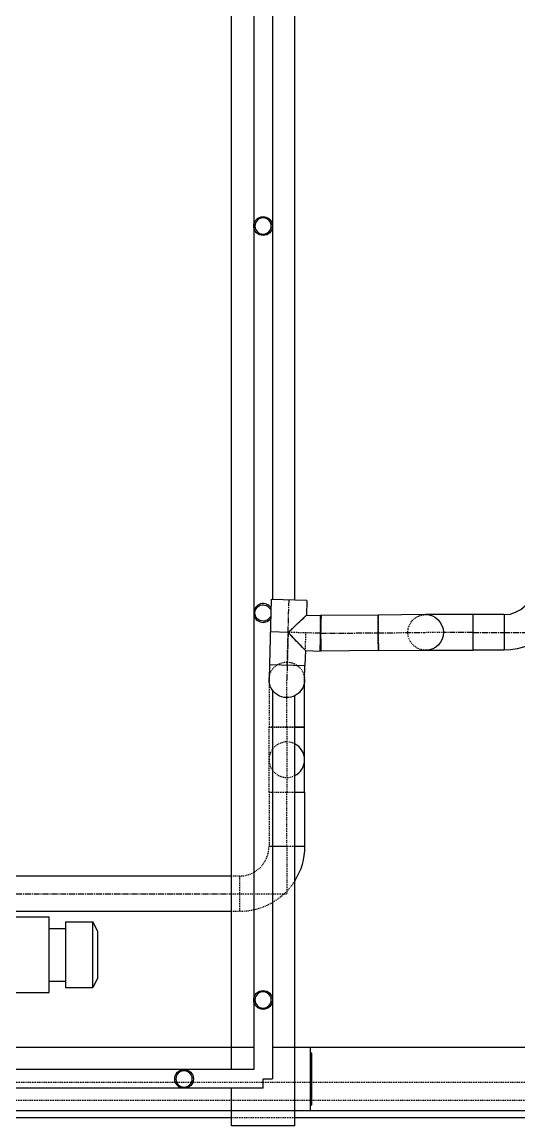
# Model space of a CAD drawing. Header units: inches. Extents: x -253 to 1500, y -183 to 1800.
# Drawn here: x 209.5 to 272.4, y -5.9 to 133.8 of the extents above; entities that cross this region are included whole.
import ezdxf

# ---------------------------------------------------------------- set-up
doc = ezdxf.new("R2010")
doc.units = ezdxf.units.IN
doc.header["$MEASUREMENT"] = 0
doc.linetypes.add('CENTER2', pattern=[1.125, 0.75, -0.125, 0.125, -0.125])
doc.linetypes.add('HIDDEN2', pattern=[0.1875, 0.125, -0.0625])
for name, color, linetype in [('Top (Plan) View-CENTER', 1, 'CENTER2'), ('Top (Plan) View-HIDDEN', 7, 'HIDDEN2'), ('Top (Plan) View-PIPING', 5, 'Continuous'), ('Top (Plan) View-STEEL', 9, 'Continuous')]:
    doc.layers.add(name, color=color, linetype=linetype)

# ---------------------------------------------------------------- blocks, each defined once
blk = doc.blocks.new('*U43')
at = {"layer": 'Top (Plan) View-STEEL', "color": 0, "linetype": 'ByBlock', "lineweight": -2}
for p, q in [((238.81, 1.19), (-34.81, 1.19)), ((240, -1.19), (240, 0)), ((240, -1.19), (-36, -1.19))]:
    blk.add_line(p, q, dxfattribs=at)
blk.add_circle((230, 0), 1.19, dxfattribs=at)
at = {"layer": 'Top (Plan) View-STEEL', "color": 0, "linetype": 'ByBlock', "lineweight": -2, "extrusion": (0, 0, -1)}
blk.add_circle((-230, 0), 1.03, dxfattribs=at)
blk = doc.blocks.new('*U66')
at = {"layer": 'Top (Plan) View-STEEL', "color": 0, "linetype": 'ByBlock', "lineweight": -2}
for p, q in [((204.29, 4.01), (238.81, 4.01)), ((241.19, 4.01), (245.95, 4.01)), ((245.95, 4.01), (245.95, -4.01)), ((208.4, -4.01), (245.95, -4.01))]:
    blk.add_line(p, q, dxfattribs=at)
blk = doc.blocks.new('*U161')
at = {"layer": 'Top (Plan) View-CENTER'}
for p, q in [((149.73, 23.44), (195.83, 23.44)), ((197.9, 23.44), (198.34, 23.44)), ((202.84, 23.44), (203.28, 23.44)), ((205.35, 23.44), (235.99, 23.44))]:
    blk.add_line(p, q, dxfattribs=at)
at = {"layer": 'Top (Plan) View-HIDDEN'}
for p, q in [((137.85, 23.44), (137.85, 25.69)), ((149.73, 25.69), (137.85, 25.69)), ((202.84, 25.69), (198.34, 25.69)), ((237, 25.69), (235.99, 25.69)), ((237, 25.69), (237, 23.44)), ((137.85, 21.19), (137.85, 23.44)), ((137.85, 23.44), (149.73, 23.44)), ((195.83, 23.44), (197.9, 23.44)), ((198.34, 23.44), (202.84, 23.44)), ((203.28, 23.44), (205.35, 23.44)), ((235.99, 23.44), (237, 23.44)), ((237, 23.44), (237, 21.19)), ((149.73, 21.19), (137.85, 21.19)), ((195.08, 21.19), (193.82, 21.19)), ((197.13, 21.19), (196.01, 21.19)), ((202.64, 21.19), (198.54, 21.19)), ((205.17, 21.19), (204.06, 21.19)), ((207.36, 21.19), (205.92, 21.19)), ((237, 21.19), (235.99, 21.19))]:
    blk.add_line(p, q, dxfattribs=at)
at = {"layer": 'Top (Plan) View-PIPING', "color": 0, "linetype": 'ByBlock', "lineweight": -2}
for p, q in [((198.34, 25.69), (149.73, 25.69)), ((235.99, 25.69), (202.84, 25.69)), ((193.82, 21.19), (149.73, 21.19)), ((196.01, 21.19), (195.08, 21.19)), ((198.54, 21.19), (197.13, 21.19)), ((204.06, 21.19), (202.64, 21.19)), ((205.92, 21.19), (205.17, 21.19)), ((235.99, 21.19), (207.36, 21.19))]:
    blk.add_line(p, q, dxfattribs=at)
blk = doc.blocks.new('*U209')
at = {"layer": 'Top (Plan) View-HIDDEN'}
for p, q in [((186, -2.69), (186, -0.44)), ((304.45, -0.44), (186, -0.44)), ((304.45, -0.44), (304.45, -2.69)), ((186, -4.94), (186, -2.69)), ((186, -2.69), (304.45, -2.69)), ((304.45, -2.69), (304.45, -4.01)), ((186.74, -4.94), (186, -4.94)), ((194.06, -4.94), (192.97, -4.94)), ((203.14, -4.94), (198.04, -4.94)), ((208.21, -4.94), (207.12, -4.94)), ((244.01, -4.94), (235.99, -4.94))]:
    blk.add_line(p, q, dxfattribs=at)
at = {"layer": 'Top (Plan) View-PIPING', "color": 0, "linetype": 'ByBlock', "lineweight": -2}
for p, q in [((304.45, -4.01), (304.45, -4.94)), ((192.97, -4.94), (186.74, -4.94)), ((198.04, -4.94), (194.06, -4.94)), ((207.12, -4.94), (203.14, -4.94)), ((235.99, -4.94), (208.21, -4.94)), ((304.45, -4.94), (244.01, -4.94))]:
    blk.add_line(p, q, dxfattribs=at)
blk = doc.blocks.new('*U225')
at = {"layer": 'Top (Plan) View-CENTER'}
blk.add_line((200.59, 21.73), (200.59, 9.73), dxfattribs=at)
at = {"layer": 'Top (Plan) View-HIDDEN'}
for p, q in [((200.59, 21.98), (200.59, 21.73)), ((200.59, 21.98), (201.42, 21.98)), ((201.42, 21.73), (201.42, 21.98)), ((201.63, 18.49), (202.1, 19.74)), ((201.63, 12.97), (202.1, 11.72)), ((200.59, 9.73), (200.59, 9.48)), ((200.59, 9.48), (201.42, 9.48)), ((201.42, 9.48), (201.42, 9.73))]:
    blk.add_line(p, q, dxfattribs=at)
at = {"layer": 'Top (Plan) View-PIPING', "color": 0, "linetype": 'ByBlock', "lineweight": -2}
for p, q in [((202.84, 21.73), (198.34, 21.73)), ((202.84, 21.73), (198.34, 21.73)), ((198.34, 21.73), (202.84, 21.73)), ((200.59, 15.73), (198.34, 21.73)), ((198.34, 21.73), (198.34, 21.73)), ((198.34, 21.73), (198.34, 21.73)), ((200.59, 21.58), (200.59, 9.88)), ((201.42, 9.82), (201.42, 21.63)), ((202.1, 19.74), (202.84, 21.73)), ((202.84, 21.73), (202.84, 21.73)), ((202.84, 21.73), (202.84, 21.73)), ((205.92, 21.98), (205.92, 9.48)), ((205.92, 21.98), (206.76, 21.98)), ((206.76, 9.48), (206.76, 21.98)), ((201.42, 19.74), (205.92, 19.74)), ((206.76, 20.52), (212.92, 20.52)), ((212.92, 10.94), (212.92, 20.52)), ((214.98, 19.9), (214.98, 11.56)), ((214.98, 19.9), (218.47, 19.9)), ((218.47, 11.56), (218.47, 19.9)), ((219.09, 18.65), (218.47, 19.9)), ((201.42, 18.49), (205.92, 18.49)), ((201.42, 17.95), (201.63, 18.49)), ((212.92, 19.06), (214.98, 19.06)), ((219.09, 12.81), (219.09, 18.65)), ((200.59, 15.73), (198.34, 9.73)), ((201.42, 16.56), (205.92, 16.56)), ((201.42, 14.9), (205.92, 14.9)), ((201.42, 13.51), (201.63, 12.97)), ((201.42, 12.97), (205.92, 12.97)), ((219.09, 12.81), (218.47, 11.56)), ((201.42, 11.72), (205.92, 11.72)), ((202.1, 11.72), (202.84, 9.73)), ((212.92, 12.4), (214.98, 12.4)), ((214.98, 11.56), (218.47, 11.56)), ((206.76, 10.94), (212.92, 10.94)), ((198.34, 9.73), (202.84, 9.73)), ((205.92, 9.48), (206.76, 9.48))]:
    blk.add_line(p, q, dxfattribs=at)
for points, knots in [([(201.42, 21.63), (201.3, 21.62), (201.16, 21.6), (200.88, 21.59), (200.73, 21.58), (200.59, 21.58)], [-0.8164834, -0.8164834, -0.8164834, -0.8164834, -0.4278699, -0.4278699, 0, 0, 0, 0]), ([(200.59, 9.88), (200.73, 9.88), (200.88, 9.87), (201.16, 9.85), (201.3, 9.84), (201.42, 9.82)], [6.9009509, 6.9009509, 6.9009509, 6.9009509, 7.3288208, 7.3288208, 7.7174342, 7.7174342, 7.7174342, 7.7174342])]:
    blk.add_open_spline(points, degree=3, knots=knots, dxfattribs=at)
blk = doc.blocks.new('*U232')
at = {"layer": 'Top (Plan) View-STEEL', "color": 0, "linetype": 'ByBlock', "lineweight": -2}
for p, q in [((246.15, 3.26), (245.95, 3.26)), ((246.15, -3.26), (246.15, 3.26)), ((245.95, -3.26), (246.15, -3.26))]:
    blk.add_line(p, q, dxfattribs=at)
blk = doc.blocks.new('*U235')
at = {"layer": 'Top (Plan) View-STEEL', "color": 0, "linetype": 'ByBlock', "lineweight": -2}
for p, q in [((244.01, 60.64), (244.01, 432)), ((235.99, 1.19), (235.99, 244)), ((244.01, -5.95), (244.01, 48.53)), ((235.99, -5.95), (235.99, -1.19)), ((244.01, -5.95), (235.99, -5.95))]:
    blk.add_line(p, q, dxfattribs=at)
blk = doc.blocks.new('*U237')
at = {"layer": 'Top (Plan) View-STEEL', "color": 0, "linetype": 'ByBlock', "lineweight": -2}
for p, q in [((245.95, 4.01), (321.75, 4.01)), ((245.95, -4.01), (306.75, -4.01))]:
    blk.add_line(p, q, dxfattribs=at)
blk = doc.blocks.new('*U238')
at = {"layer": 'Top (Plan) View-HIDDEN'}
for p, q in [((244.01, 29.44), (240.75, 29.44)), ((243, 29.44), (243, 23.44)), ((237, 25.69), (237, 21.19)), ((237, 23.44), (243, 23.44))]:
    blk.add_line(p, q, dxfattribs=at)
blk.add_arc((237, 29.44), 3.75, 270, 360, dxfattribs=at)
at = {"layer": 'Top (Plan) View-HIDDEN', "extrusion": (0, 0, -1)}
blk.add_arc((-237, 29.44), 8.25, 211.9355, 270, dxfattribs=at)
at = {"layer": 'Top (Plan) View-PIPING', "color": 0, "linetype": 'ByBlock', "lineweight": -2}
blk.add_line((245.25, 29.44), (244.01, 29.44), dxfattribs=at)
at = {"layer": 'Top (Plan) View-PIPING', "color": 0, "linetype": 'ByBlock', "lineweight": -2, "extrusion": (0, 0, -1)}
blk.add_arc((-237, 29.44), 8.25, 180, 211.9355, dxfattribs=at)
blk = doc.blocks.new('*U239')
at = {"layer": 'Top (Plan) View-STEEL', "color": 0, "linetype": 'ByBlock', "lineweight": -2}
for p, q in [((238.81, 216), (238.81, 1.19)), ((241.19, 216), (241.19, 60.71)), ((241.19, 49.21), (241.19, 0)), ((240, 0), (241.19, 0))]:
    blk.add_line(p, q, dxfattribs=at)
for centre in [(240, 108), (240, 10)]:
    blk.add_circle(centre, 1.19, dxfattribs=at)
at = {"layer": 'Top (Plan) View-STEEL', "color": 0, "linetype": 'ByBlock', "lineweight": -2, "extrusion": (0, 0, -1)}
for centre in [(-240, 108), (-240, 10)]:
    blk.add_circle(centre, 1.03, dxfattribs=at)
at = {"layer": 'Top (Plan) View-STEEL', "color": 0, "linetype": 'ByBlock', "lineweight": -2}
blk.add_arc((240, 59), 1.19, 32.7083, 324.191, dxfattribs=at)
at = {"layer": 'Top (Plan) View-STEEL', "color": 0, "linetype": 'ByBlock', "lineweight": -2, "extrusion": (0, 0, -1)}
blk.add_arc((-240, 59), 1.03, 199.8073, 163.2934, dxfattribs=at)
blk = doc.blocks.new('*U243')
at = {"layer": 'Top (Plan) View-HIDDEN'}
for p, q in [((240.75, 36.3), (243, 36.3)), ((240.75, 36.3), (240.75, 29.44)), ((243, 36.3), (244.01, 36.3)), ((243, 29.44), (243, 36.3)), ((243, 29.44), (240.75, 29.44)), ((244.01, 29.44), (243, 29.44))]:
    blk.add_line(p, q, dxfattribs=at)
at = {"layer": 'Top (Plan) View-PIPING', "color": 0, "linetype": 'ByBlock', "lineweight": -2}
for p, q in [((244.01, 36.3), (245.25, 36.3)), ((245.25, 36.3), (245.25, 29.44)), ((245.25, 29.44), (244.01, 29.44))]:
    blk.add_line(p, q, dxfattribs=at)
blk = doc.blocks.new('*U244')
at = {"layer": 'Top (Plan) View-HIDDEN'}
for p, q in [((244.01, 44.54), (240.75, 44.54)), ((240.75, 36.3), (240.75, 44.54)), ((243, 44.54), (243, 36.3)), ((240.75, 36.3), (244.01, 36.3))]:
    blk.add_line(p, q, dxfattribs=at)
for start, end in [(63.5748, 270), (270, 296.4252)]:
    blk.add_arc((243, 40.42), 2.25, start, end, dxfattribs=at)
at = {"layer": 'Top (Plan) View-PIPING', "color": 0, "linetype": 'ByBlock', "lineweight": -2}
for p, q in [((245.25, 44.54), (244.01, 44.54)), ((245.25, 36.3), (245.25, 44.54)), ((244.01, 36.3), (245.25, 36.3))]:
    blk.add_line(p, q, dxfattribs=at)
blk.add_arc((243, 40.42), 2.25, 296.4252, 63.5748, dxfattribs=at)
blk = doc.blocks.new('*U245')
at = {"layer": 'Top (Plan) View-HIDDEN'}
for p, q in [((240.75, 50.54), (240.75, 44.54)), ((243, 44.54), (243, 50.54)), ((245.25, 50.51), (245.25, 50.54)), ((240.75, 44.54), (243, 44.54)), ((243, 44.54), (244.01, 44.54))]:
    blk.add_line(p, q, dxfattribs=at)
at = {"layer": 'Top (Plan) View-PIPING', "color": 0, "linetype": 'ByBlock', "lineweight": -2}
for p, q in [((245.25, 44.54), (245.25, 50.51)), ((244.01, 44.54), (245.25, 44.54))]:
    blk.add_line(p, q, dxfattribs=at)
blk = doc.blocks.new('*U246')
at = {"layer": 'Top (Plan) View-CENTER'}
blk.add_line((243.05, 52.42), (243, 50.54), dxfattribs=at)
at = {"layer": 'Top (Plan) View-HIDDEN'}
for p, q in [((243.17, 56.54), (243.05, 52.42)), ((245.42, 56.48), (243.17, 56.54)), ((245.35, 54.23), (245.42, 56.48))]:
    blk.add_line(p, q, dxfattribs=at)
at = {"layer": 'Top (Plan) View-HIDDEN', "extrusion": (0, 0, -1)}
for start, end in [(1.5504, 91.5504), (91.5504, 181.5504)]:
    blk.add_arc((-243, 50.54), 2.25, start, end, dxfattribs=at)
at = {"layer": 'Top (Plan) View-PIPING', "color": 0, "linetype": 'ByBlock', "lineweight": -2}
for p, q in [((243.17, 56.54), (240.92, 56.6)), ((240.81, 52.48), (240.75, 50.6)), ((245.25, 50.48), (245.3, 52.36))]:
    blk.add_line(p, q, dxfattribs=at)
at = {"layer": 'Top (Plan) View-PIPING', "color": 0, "linetype": 'ByBlock', "lineweight": -2, "extrusion": (0, 0, -1)}
blk.add_arc((-243, 50.54), 2.25, 181.5504, 1.5504, dxfattribs=at)
blk = doc.blocks.new('*U247')
at = {"layer": 'Top (Plan) View-CENTER'}
for p, q in [((243.17, 56.54), (243.28, 60.66)), ((247.28, 56.43), (245.42, 56.48))]:
    blk.add_line(p, q, dxfattribs=at)
at = {"layer": 'Top (Plan) View-HIDDEN'}
for p, q in [((247.31, 58.68), (247.35, 58.68)), ((243.05, 52.42), (243.17, 56.54)), ((247.28, 56.43), (247.28, 56.43))]:
    blk.add_line(p, q, dxfattribs=at)
at = {"layer": 'Top (Plan) View-HIDDEN', "extrusion": (0, 0, -1)}
for major_axis, start_param, end_param in [((2.31, 2.19), -0.000037, 1.570759), ((-2.19, 2.31), 1.570834, 3.14163)]:
    blk.add_ellipse((243.17, 56.54), major_axis=major_axis, ratio=0.000038, start_param=start_param, end_param=end_param, dxfattribs=at)
at = {"layer": 'Top (Plan) View-HIDDEN'}
for start_param, end_param in [(0, 1.570799), (4.708157, 6.283185)]:
    blk.add_ellipse((247.28, 56.43), major_axis=(0.06, 2.25), ratio=0.000075, start_param=start_param, end_param=end_param, dxfattribs=at)
at = {"layer": 'Top (Plan) View-PIPING', "color": 0, "linetype": 'ByBlock', "lineweight": -2}
for p, q in [((241.03, 60.72), (240.81, 52.48)), ((245.53, 60.6), (241.03, 60.72)), ((245.53, 60.6), (245.48, 58.73)), ((245.48, 58.73), (247.31, 58.68)), ((245.35, 54.23), (245.3, 52.36)), ((245.35, 54.23), (247.22, 54.18)), ((240.81, 52.48), (245.3, 52.36))]:
    blk.add_line(p, q, dxfattribs=at)
at = {"layer": 'Top (Plan) View-PIPING', "color": 0, "linetype": 'ByBlock', "lineweight": -2, "extrusion": (0, 0, -1)}
for major_axis, start_param, end_param in [((2.31, 2.19), -1.570834, -0.000037), ((-2.19, 2.31), 3.14163, 4.712427)]:
    blk.add_ellipse((243.17, 56.54), major_axis=major_axis, ratio=0.000038, start_param=start_param, end_param=end_param, dxfattribs=at)
at = {"layer": 'Top (Plan) View-PIPING', "color": 0, "linetype": 'ByBlock', "lineweight": -2}
blk.add_ellipse((247.28, 56.43), major_axis=(0.06, 2.25), ratio=0.000075, start_param=1.570799, end_param=4.708157, dxfattribs=at)
blk = doc.blocks.new('*U248')
at = {"layer": 'Top (Plan) View-CENTER'}
blk.add_line((247.28, 56.43), (254.57, 56.49), dxfattribs=at)
at = {"layer": 'Top (Plan) View-HIDDEN'}
for p, q in [((247.31, 58.68), (247.27, 58.68)), ((254.57, 56.49), (254.57, 56.49))]:
    blk.add_line(p, q, dxfattribs=at)
at = {"layer": 'Top (Plan) View-HIDDEN', "extrusion": (0, 0, -1)}
blk.add_ellipse((254.57, 56.49), major_axis=(0.02, -2.25), ratio=0.000075, start_param=3.141593, end_param=6.283185, dxfattribs=at)
at = {"layer": 'Top (Plan) View-HIDDEN'}
blk.add_ellipse((247.28, 56.43), major_axis=(-0.02, 2.25), ratio=0.000075, start_param=3.141593, end_param=7.853982, dxfattribs=at)
at = {"layer": 'Top (Plan) View-PIPING', "color": 0, "linetype": 'ByBlock', "lineweight": -2}
for p, q in [((254.55, 58.74), (247.31, 58.68)), ((254.58, 54.24), (247.3, 54.18))]:
    blk.add_line(p, q, dxfattribs=at)
at = {"layer": 'Top (Plan) View-PIPING', "color": 0, "linetype": 'ByBlock', "lineweight": -2, "extrusion": (0, 0, -1)}
for start_param, end_param in [(1.570796, 3.141593), (0, 1.570796)]:
    blk.add_ellipse((254.57, 56.49), major_axis=(0.02, -2.25), ratio=0.000075, start_param=start_param, end_param=end_param, dxfattribs=at)
at = {"layer": 'Top (Plan) View-PIPING', "color": 0, "linetype": 'ByBlock', "lineweight": -2}
blk.add_ellipse((247.28, 56.43), major_axis=(-0.02, 2.25), ratio=0.000075, start_param=1.570796, end_param=3.141593, dxfattribs=at)
blk = doc.blocks.new('*U249')
at = {"layer": 'Top (Plan) View-CENTER'}
for p in [(254.57, 56.49), (260.57, 56.54)]:
    blk.add_line(p, (260.57, 56.54), dxfattribs=at)
at = {"layer": 'Top (Plan) View-HIDDEN', "extrusion": (0, 0, -1)}
for start_param, end_param in [(3.141593, 4.712389), (4.712389, 6.283185)]:
    blk.add_ellipse((254.57, 56.49), major_axis=(0.02, -2.25), ratio=0.000075, start_param=start_param, end_param=end_param, dxfattribs=at)
at = {"layer": 'Top (Plan) View-PIPING', "color": 0, "linetype": 'ByBlock', "lineweight": -2}
for p, q in [((260.55, 58.79), (254.55, 58.74)), ((254.58, 54.24), (260.58, 54.29))]:
    blk.add_line(p, q, dxfattribs=at)
at = {"layer": 'Top (Plan) View-PIPING', "color": 0, "linetype": 'ByBlock', "lineweight": -2, "extrusion": (0, 0, -1)}
blk.add_arc((-260.57, 56.54), 2.25, 89.5191, 269.5191, dxfattribs=at)
blk.add_ellipse((254.57, 56.49), major_axis=(0.02, -2.25), ratio=0.000075, start_param=0, end_param=3.141593, dxfattribs=at)
blk = doc.blocks.new('*U250')
at = {"layer": 'Top (Plan) View-HIDDEN', "extrusion": (0, 0, -1)}
blk.add_arc((-260.57, 56.54), 2.25, 269.5191, 89.5191, dxfattribs=at)
blk = doc.blocks.new('*U251')
at = {"layer": 'Top (Plan) View-CENTER'}
blk.add_line((266.57, 56.54), (262.82, 56.54), dxfattribs=at)
at = {"layer": 'Top (Plan) View-HIDDEN'}
for p, q in [((262.82, 56.54), (260.57, 56.54)), ((260.57, 54.29), (260.58, 54.29))]:
    blk.add_line(p, q, dxfattribs=at)
at = {"layer": 'Top (Plan) View-PIPING', "color": 0, "linetype": 'ByBlock', "lineweight": -2}
for p, q in [((266.57, 58.79), (260.57, 58.79)), ((266.57, 56.54), (266.57, 58.79)), ((266.57, 54.29), (266.57, 56.54)), ((260.58, 54.29), (266.57, 54.29))]:
    blk.add_line(p, q, dxfattribs=at)
blk = doc.blocks.new('*U252')
at = {"layer": 'Top (Plan) View-CENTER'}
blk.add_line((266.57, 56.54), (270.5, 56.54), dxfattribs=at)
at = {"layer": 'Top (Plan) View-PIPING', "color": 0, "linetype": 'ByBlock', "lineweight": -2}
for p, q in [((266.57, 56.54), (266.57, 58.79)), ((270.5, 58.79), (266.57, 58.79)), ((270.5, 58.79), (270.5, 56.54)), ((266.57, 54.29), (266.57, 56.54)), ((270.5, 56.54), (270.5, 54.29)), ((270.5, 54.29), (266.57, 54.29))]:
    blk.add_line(p, q, dxfattribs=at)
blk = doc.blocks.new('*U253')
at = {"layer": 'Top (Plan) View-CENTER'}
for p in [(276.5, 62.54), (270.5, 56.54)]:
    blk.add_line(p, (276.5, 56.54), dxfattribs=at)
at = {"layer": 'Top (Plan) View-PIPING', "color": 0, "linetype": 'ByBlock', "lineweight": -2}
for p, q in [((278.75, 62.54), (274.25, 62.54)), ((270.5, 58.79), (270.5, 54.29))]:
    blk.add_line(p, q, dxfattribs=at)
at = {"layer": 'Top (Plan) View-PIPING', "color": 0, "linetype": 'ByBlock', "lineweight": -2, "extrusion": (0, 0, -1)}
blk.add_arc((-270.5, 62.54), 8.25, 180, 270, dxfattribs=at)
at = {"layer": 'Top (Plan) View-PIPING', "color": 0, "linetype": 'ByBlock', "lineweight": -2}
blk.add_arc((270.5, 62.54), 3.75, 270, 360, dxfattribs=at)

msp = doc.modelspace()

# ---------------------------------------------------------------- block references
at = {"layer": 'Top (Plan) View-PIPING'}
for name in ['*U253', '*U247', '*U248', '*U249', '*U250', '*U251', '*U252', '*U246', '*U245', '*U244', '*U243', '*U238', '*U161', '*U225', '*U209']:
    msp.add_blockref(name, (0, 0), dxfattribs=at)
at = {"layer": 'Top (Plan) View-STEEL'}
for name in ['*U235', '*U239', '*U66', '*U237', '*U232', '*U43']:
    msp.add_blockref(name, (0, 0), dxfattribs=at)

doc.saveas('drawing.dxf')
